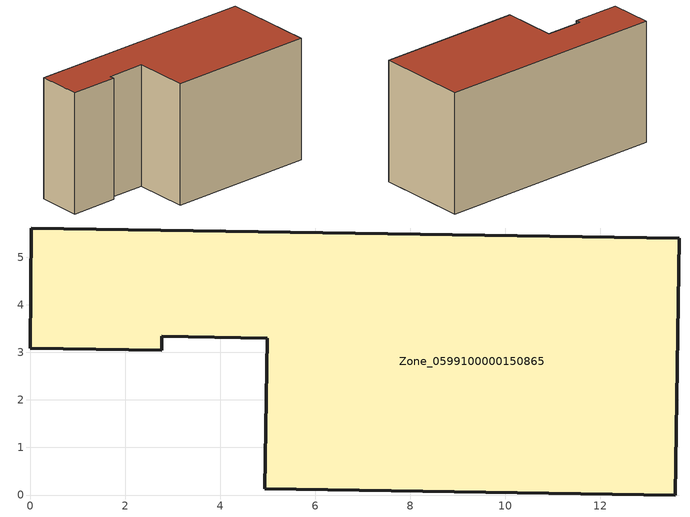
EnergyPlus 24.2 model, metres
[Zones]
Zone_0599100000150865
 floor ground (C_G): 13.67,5.4 13.58,0 4.94,0.13 4.99,3.3 2.77,3.34 2.77,3.05 0,3.09 0.03,5.62 z0
 wall outside (C_F): 0.03,5.62 0,3.09 2.77,3.05 2.77,3.34 4.99,3.3 4.94,0.13 13.58,0 13.67,5.4 0.03,5.62 z0:7.2
 roof outside (C_R): 13.67,5.4 0.03,5.62 0,3.09 2.77,3.05 2.77,3.34 4.99,3.3 4.94,0.13 13.58,0 z7.2
[BUILDING]
Pand.0599100000150865: North Axis=0; Terrain=City; Loads Convergence Tolerance Value=0.04; Temperature Convergence Tolerance Value=0.4; Solar Distribution=FullExterior; Maximum Number of Warmup Days=25; Minimum Number of Warmup Days=1
[Site:Location]
Rotterdam.The.Hague.AP_ZH_NLD Design_Conditions: Latitude=51.96; Longitude=4.45; Time Zone=1; Elevation=-4.5
[SITE:GROUNDTEMPERATURE:BUILDINGSURFACE]
18, 18, 18, 18, 18, 18, 18, 18, 18, 18, 18, 18
[MATERIAL] Thermal Absorptance=0.9; Solar Absorptance=0.7; Visible Absorptance=0.7
Name | Roughness | Thickness | Conductivity | Density | Specific Heat
G.TI.1975-1991 | MediumSmooth | 0.15 | 0.288461 | 540 | 1210
F.TI.1975-1991 | Rough | 0.3 | 0.230769 | 1920 | 840
R.TI.1975-1991 | MediumRough | 0.2 | 0.153846 | 1500 | 1000
[CONSTRUCTION]
C_G: G.TI.1975-1991
C_F: F.TI.1975-1991
C_R: R.TI.1975-1991
[ZONE]
Zone_0599100000150865: Type=1; Multiplier=1; Ceiling Height=Autocalculate; Volume=Autocalculate; Floor Area=autocalculate; Part of Total Floor Area=Yes
[ZONEINFILTRATION:DESIGNFLOWRATE]
Infil_Zone_0599100000150865: Zone or ZoneList or Space or SpaceList=Zone_0599100000150865; Schedule=AlwaysOn; Design Flow Rate Calculation Method=Flow/Area; Flow Rate per Floor Area=0.003; Constant Term Coefficient=1; Temperature Term Coefficient=0; Velocity Term Coefficient=0; Velocity Squared Term Coefficient=0
[HVACTEMPLATE:ZONE:IDEALLOADSAIRSYSTEM]
Zone_0599100000150865: Maximum Heating Supply Air Temperature=50; Minimum Cooling Supply Air Temperature=13; Maximum Heating Supply Air Humidity Ratio=0.0156; Minimum Cooling Supply Air Humidity Ratio=0.0077; Heating Limit=NoLimit; Cooling Limit=NoLimit; Dehumidification Control Type=ConstantSensibleHeatRatio; Cooling Sensible Heat Ratio=0.7; Dehumidification Setpoint=60; Humidification Control Type=None; Humidification Setpoint=30; Outdoor Air Method=None; Outdoor Air Flow Rate per Person=0.00944; Outdoor Air Flow Rate per Zone Floor Area=0; Outdoor Air Flow Rate per Zone=0; Demand Controlled Ventilation Type=None; Outdoor Air Economizer Type=NoEconomizer; Heat Recovery Type=None; Sensible Heat Recovery Effectiveness=0.7; Latent Heat Recovery Effectiveness=0.65
[ZONECONTROL:THERMOSTAT]
ThermostatControl_Zone_0599100000150865: Zone or ZoneList=Zone_0599100000150865; Control Type Schedule=DualSetpointControlType; Control 1=Thermostat_Zone_0599100000150865; Temperature Difference Between Cutout And Setpoint=0
[THERMOSTATSETPOINT:DUALSETPOINT]
Thermostat_Zone_0599100000150865: Heating Setpoint Temperature Schedule=HeatingSetpoint_Zone_0599100000150865; Cooling Setpoint Temperature Schedule=CoolingSetpoint_Zone_0599100000150865
[SCHEDULE:COMPACT]
HeatingSetpoint_Zone_0599100000150865: Through: 12/31, For: AllDays, Until: 24:00, 21
CoolingSetpoint_Zone_0599100000150865: Through: 12/31, For: AllDays, Until: 24:00, 24
DualSetpointControlType: Through: 12/31, For: AllDays, Until: 24:00, 4
AlwaysOn: Through: 12/31, For: AllDays, Until: 24:00, 1
